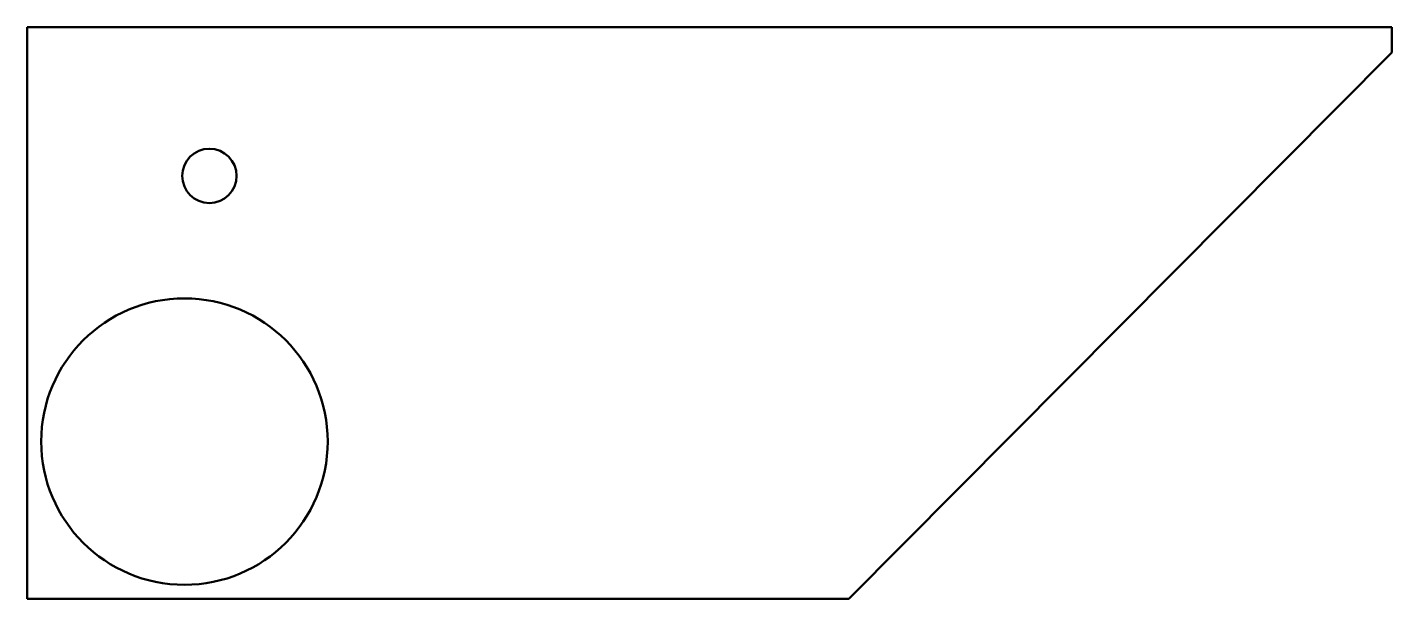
# Model space of a CAD drawing. Header units: millimetres. Extents: x 0 to 1910, y 0 to 800.
import ezdxf

# ---------------------------------------------------------------- set-up
doc = ezdxf.new("R2010")
doc.units = ezdxf.units.MM
doc.layers.add('IV_INTERIOR_PROFILES', color=7, linetype='Continuous', lineweight=50)
doc.layers.add('IV_OUTER_PROFILE', color=7, linetype='Continuous', lineweight=50)

msp = doc.modelspace()

# ---------------------------------------------------------------- linework, layer by layer
at = {"layer": 'IV_INTERIOR_PROFILES'}
for centre, radius in [((255, 592), 38), ((220, 220), 200.5)]:
    msp.add_circle(centre, radius, dxfattribs=at)
at = {"layer": 'IV_OUTER_PROFILE'}
for p, q in [((1910, 800), (0, 800)), ((0, 0), (0, 800)), ((1910, 800), (1910, 764.5)), ((1910, 764.5), (1150, 0)), ((1150, 0), (0, 0))]:
    msp.add_line(p, q, dxfattribs=at)

doc.saveas('drawing.dxf')
